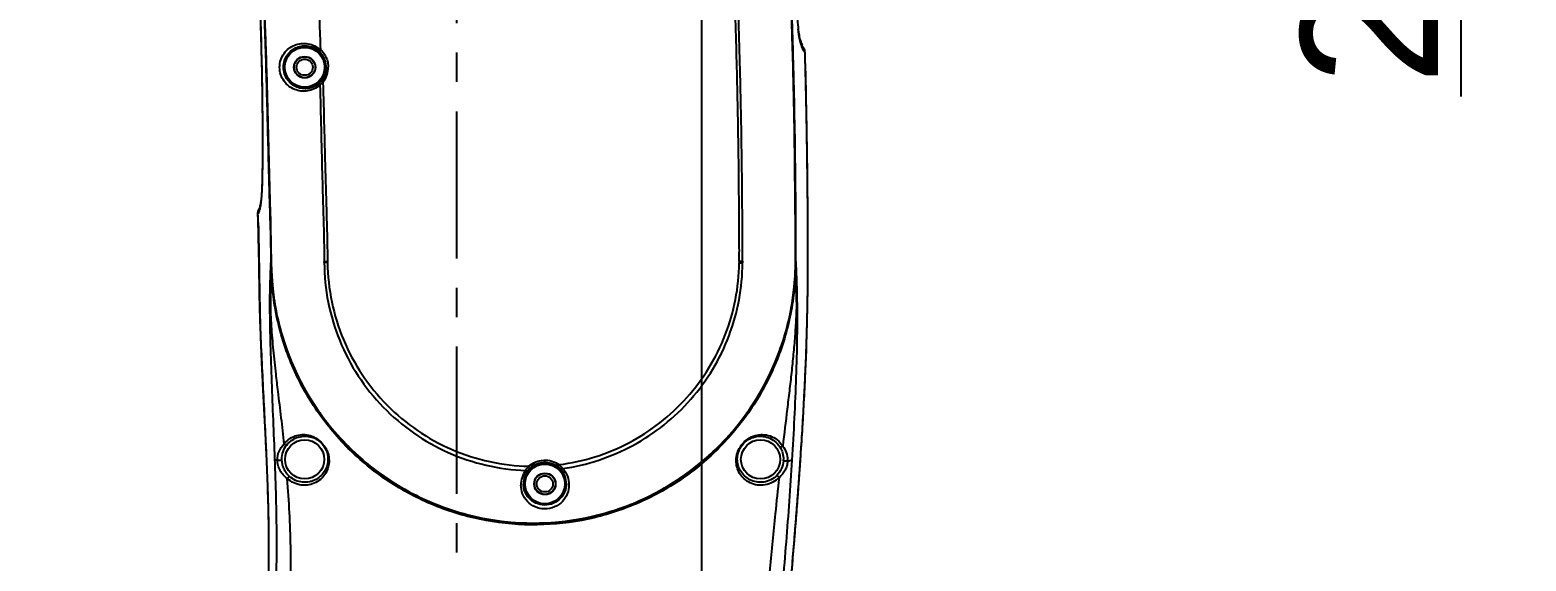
# Model space of a CAD drawing. Header units: millimetres. Extents: x 4086 to 8300, y 123 to 1549.
# Drawn here: x 6994.8 to 7071.1, y 759.6 to 786.7 of the extents above; entities that cross this region are included whole.
import ezdxf

# ---------------------------------------------------------------- set-up
doc = ezdxf.new("R2010")
doc.units = ezdxf.units.MM
doc.linetypes.add('CENTER', pattern=[0.6, 0.375, -0.075, 0.075, -0.075])
for name, color, linetype in [('中心线', 7, 'Continuous'), ('外形图', 7, 'Continuous'), ('尺寸标注', 7, 'Continuous')]:
    doc.layers.add(name, color=color, linetype=linetype)
doc.styles.add('思源黑', font='SourceHanSansCN-Normal.ttf')
doc.dimstyles.new('尺寸标注_1_4比例', dxfattribs={"dimtxt": 7, "dimasz": 6, "dimexe": 2, "dimexo": 1.5, "dimgap": 1, "dimtad": 1, "dimdec": 1, "dimlfac": 4, "dimdsep": 46, "dimtxsty": '思源黑', "dimcen": 0.09, "dimadec": 0, "dimazin": 0, "dimtp": 0.01, "dimtm": 0.01, "dimtfac": 1, "dimtdec": 1, "dimtofl": 0, "dimtmove": 0, "dimatfit": 3, "dimfxl": 1, "dimtolj": 1, "dimarcsym": 0})

# ---------------------------------------------------------------- blocks, each defined once
blk = doc.blocks.new('*D767')
at = {"layer": 'Defpoints', "color": 0}
for p in [(7029.112, 866.691), (7016.612, 848.172), (7029.112, 705.013)]:
    blk.add_point(p, dxfattribs=at)
at = {"layer": '尺寸标注', "color": 0, "lineweight": -2}
for p, q in [((7016.612, 849.672), (7016.612, 868.691)), ((7029.112, 706.513), (7029.112, 868.691)), ((7010.612, 866.691), (7004.612, 866.691)), ((7035.112, 866.691), (7041.112, 866.691))]:
    blk.add_line(p, q, dxfattribs=at)
at = {"layer": '尺寸标注', "color": 0}
for points in [[(7010.612, 865.691), (7010.612, 867.691), (7016.612, 866.691)], [(7035.112, 867.691), (7035.112, 865.691), (7029.112, 866.691)]]:
    blk.add_solid(points, dxfattribs=at)
at = {"layer": '尺寸标注', "color": 0, "insert": (7022.862, 871.316), "char_height": 7, "attachment_point": 5, "style": '思源黑'}
blk.add_mtext('\\A1;50', dxfattribs=at)
blk = doc.blocks.new('*D771')
at = {"layer": 'Defpoints', "color": 0}
for p in [(7023.604, 824.646), (7041.184, 818.513), (7067.828, 818.513)]:
    blk.add_point(p, dxfattribs=at)
at = {"layer": '尺寸标注', "color": 0, "lineweight": -2}
for p, q in [((7067.828, 830.646), (7067.828, 836.646)), ((7025.104, 824.646), (7069.828, 824.646)), ((7042.684, 818.513), (7069.828, 818.513)), ((7067.828, 812.513), (7067.828, 783.275))]:
    blk.add_line(p, q, dxfattribs=at)
at = {"layer": '尺寸标注', "color": 0}
for points in [[(7066.828, 830.646), (7068.828, 830.646), (7067.828, 824.646)], [(7068.828, 812.513), (7066.828, 812.513), (7067.828, 818.513)]]:
    blk.add_solid(points, dxfattribs=at)
at = {"layer": '尺寸标注', "color": 0, "insert": (7063.204, 792.991), "char_height": 7, "attachment_point": 5, "rotation": 90, "style": '思源黑'}
blk.add_mtext('\\A1;24.5', dxfattribs=at)
blk = doc.blocks.new('*D776')
at = {"layer": 'Defpoints', "color": 0}
for p in [(7043.059, 818.513), (7031.612, 736.013), (7087.503, 736.013)]:
    blk.add_point(p, dxfattribs=at)
at = {"layer": '尺寸标注', "color": 0, "lineweight": -2}
for p, q in [((7044.559, 818.513), (7089.503, 818.513)), ((7087.503, 812.513), (7087.503, 742.013)), ((7033.112, 736.013), (7089.503, 736.013))]:
    blk.add_line(p, q, dxfattribs=at)
at = {"layer": '尺寸标注', "color": 0}
for points in [[(7088.503, 812.513), (7086.503, 812.513), (7087.503, 818.513)], [(7086.503, 742.013), (7088.503, 742.013), (7087.503, 736.013)]]:
    blk.add_solid(points, dxfattribs=at)
at = {"layer": '尺寸标注', "color": 0, "insert": (7082.874, 777.263), "char_height": 7, "attachment_point": 5, "rotation": 90, "style": '思源黑'}
blk.add_mtext('\\A1;330', dxfattribs=at)
blk = doc.blocks.new('*D778')
at = {"layer": 'Defpoints', "color": 0}
for p in [(7016.632, 843.388), (7057.329, 648.513), (7111.22, 648.513)]:
    blk.add_point(p, dxfattribs=at)
at = {"layer": '尺寸标注', "color": 0, "lineweight": -2}
for p, q in [((7018.132, 843.388), (7113.22, 843.388)), ((7111.22, 837.388), (7111.22, 654.513)), ((7058.829, 648.513), (7113.22, 648.513))]:
    blk.add_line(p, q, dxfattribs=at)
at = {"layer": '尺寸标注', "color": 0}
for points in [[(7112.22, 837.388), (7110.22, 837.388), (7111.22, 843.388)], [(7110.22, 654.513), (7112.22, 654.513), (7111.22, 648.513)]]:
    blk.add_solid(points, dxfattribs=at)
at = {"layer": '尺寸标注', "color": 0, "insert": (7106.596, 745.95), "char_height": 7, "attachment_point": 5, "rotation": 90, "style": '思源黑'}
blk.add_mtext('\\A1;779.5', dxfattribs=at)
blk = doc.blocks.new('*D780')
at = {"layer": 'Defpoints', "color": 0}
for p in [(6912.112, 819.638), (7029.112, 640.885), (6912.112, 610.781)]:
    blk.add_point(p, dxfattribs=at)
at = {"layer": '尺寸标注', "color": 0, "lineweight": -2}
for p, q in [((6912.112, 818.138), (6912.112, 608.781)), ((7029.112, 639.385), (7029.112, 608.781)), ((7023.112, 610.781), (6918.112, 610.781))]:
    blk.add_line(p, q, dxfattribs=at)
at = {"layer": '尺寸标注', "color": 0}
for points in [[(6918.112, 611.781), (6918.112, 609.781), (6912.112, 610.781)], [(7023.112, 609.781), (7023.112, 611.781), (7029.112, 610.781)]]:
    blk.add_solid(points, dxfattribs=at)
at = {"layer": '尺寸标注', "color": 0, "insert": (6970.612, 615.405), "char_height": 7, "attachment_point": 5, "style": '思源黑'}
blk.add_mtext('\\A1;468', dxfattribs=at)

msp = doc.modelspace()

# ---------------------------------------------------------------- linework, layer by layer
at = {"layer": '中心线', "linetype": 'CENTER', "ltscale": 20}
msp.add_line((7016.6121, 818.5128), (7016.6121, 741.4152), dxfattribs=at)
at = {"layer": '外形图'}
for p, q in [((7034.1186, 786.2359), (7034.0867, 786.3278)), ((7034.1573, 786.1271), (7034.1186, 786.2359)), ((7034.2303, 785.8436), (7034.2982, 785.762)), ((7010.0259, 774.8447), (7009.8601, 774.8434)), ((7010.0266, 774.7993), (7009.8604, 774.7988)), ((7031.0245, 774.7876), (7031.1914, 774.7873))]:
    msp.add_line(p, q, dxfattribs=at)
for points in [[(7006.7966, 787.7728), (7006.8621, 786.1297), (7006.9171, 784.3855), (7006.9659, 782.5269), (7007.0139, 780.5868), (7007.0663, 778.6147), (7007.1224, 776.6598), (7007.1574, 774.7774)], [(7033.8939, 774.763), (7033.8931, 776.4036), (7033.8806, 778.0895), (7033.864, 779.7926), (7033.8398, 781.4907), (7033.8078, 783.1622), (7033.7697, 784.7853), (7033.7269, 786.3401), (7033.68, 787.8208)], [(7006.6025, 787.1198), (7006.6198, 786.5889), (7006.6349, 786.0745), (7006.6481, 785.5774), (7006.6595, 785.0982), (7006.6694, 784.637), (7006.6778, 784.1937), (7006.685, 783.7684), (7006.6909, 783.3612), (7006.6958, 782.9726), (7006.6997, 782.6034), (7006.7027, 782.2545), (7006.7049, 781.9255), (7006.7065, 781.6145), (7006.7075, 781.3195), (7006.708, 781.039), (7006.7081, 780.7731), (7006.7078, 780.5225), (7006.7071, 780.2881), (7006.7062, 780.0707), (7006.7049, 779.8708), (7006.7034, 779.6884), (7006.7016, 779.5216), (7006.6995, 779.3677), (7006.6971, 779.2242), (7006.6945, 779.0896), (7006.6915, 778.9629), (7006.6881, 778.8427), (7006.6844, 778.7282), (7006.6802, 778.6187), (7006.6754, 778.5136), (7006.6702, 778.4131), (7006.6643, 778.3183), (7006.658, 778.23), (7006.6512, 778.1484), (7006.6439, 778.0732), (7006.6362, 778.0037), (7006.6279, 777.9394), (7006.6191, 777.8797), (7006.61, 777.8247), (7006.6006, 777.7746), (7006.5914, 777.73), (7006.5825, 777.6905), (7006.5741, 777.6558), (7006.5662, 777.6258), (7006.5589, 777.6001), (7006.5524, 777.5786), (7006.5469, 777.5619), (7006.5426, 777.5501)], [(7034.2442, 785.8239), (7034.242, 785.8273), (7034.2362, 785.8364), (7034.2301, 785.8466), (7034.2237, 785.8581), (7034.2169, 785.8711), (7034.2097, 785.8857), (7034.2023, 785.902), (7034.1947, 785.9198), (7034.1869, 785.9394), (7034.1789, 785.9606), (7034.1708, 785.9835), (7034.1626, 786.008), (7034.1543, 786.0346), (7034.1459, 786.0633), (7034.1374, 786.0943), (7034.1288, 786.1278), (7034.1201, 786.1636), (7034.1115, 786.2019), (7034.1029, 786.2427), (7034.0943, 786.2862), (7034.0859, 786.3327), (7034.0775, 786.3827), (7034.0691, 786.4369), (7034.0607, 786.4954), (7034.0525, 786.5581), (7034.0445, 786.6253), (7034.0366, 786.6961)], [(7034.2135, 785.9749), (7034.1881, 786.0427), (7034.1573, 786.1271)], [(7034.2604, 785.8555), (7034.2532, 785.873), (7034.235, 785.9191), (7034.2135, 785.9749)]]:
    msp.add_lwpolyline(points, dxfattribs=at)
for centre, radius in [((7008.8621, 784.7628), 1.0634), ((7008.8621, 784.7628), 1.0134), ((7008.8621, 784.7628), 0.5484), ((7008.8621, 784.7628), 0.5375), ((7008.8621, 784.7628), 0.4125), ((7008.8621, 764.7628), 1), ((7032.1121, 764.7628), 1), ((7021.1121, 763.5128), 1.0634), ((7021.1121, 763.5128), 1.0134), ((7021.1121, 763.5128), 0.5484), ((7021.1121, 763.5128), 0.5375), ((7021.1121, 763.5128), 0.4125)]:
    msp.add_circle(centre, radius, dxfattribs=at)
for centre, radius, start, end in [((7008.8669, 784.763), 1.0985, 321.310055, 46.843378), ((7033.9272, 785.5228), 0.4412, 42.139102, 43.536019), ((7033.8788, 785.4827), 0.5039, 16.481536, 33.659096), ((7033.8796, 785.4837), 0.5029, 16.54049, 31.050726), ((7033.8818, 785.4846), 0.5006, 16.202618, 16.507695), ((7033.8816, 785.4836), 0.5009, 1.643214, 16.473217), ((7033.88, 785.4844), 0.5023, 1.708964, 16.174781), ((7008.8426, 784.7622), 1.2212, 321.238292, 359.990623), ((7008.8859, 784.7475), 1.074, 312.2522, 321.314154), ((7008.8345, 784.9219), 1.3328, 307.12284, 316.09433), ((7006.9906, 777.3005), 0.5133, 150.878796, 157.921155), ((7006.9806, 777.3028), 0.5028, 150.555061, 157.090774), ((6851.0649, 772.5311), 155.4828, 0.936915, 1.744805), ((7006.9803, 777.3031), 0.5023, 171.963575, 180.038505), ((7006.979, 777.3031), 0.5011, 180.043339, 181.871941), ((6881.4511, 773.182), 125.0944, 1.677204, 1.88038), ((7006.9799, 777.3031), 0.502, 170.239461, 171.958594), ((7006.9813, 777.3027), 0.5035, 158.515094, 170.22323), ((7006.9799, 777.3031), 0.502, 157.090634, 158.500571), ((6908.4232, 773.8765), 98.7385, 0.522783, 1.583137), ((6947.059, 774.7517), 60.0907, 0.582193, 1.551203), ((6904.5639, 774.3841), 102.5874, 0.286882, 0.546308), ((7054.6649, 772.8926), 47.5494, 177.795343, 180.679286), ((7020.5258, 774.8832), 13.3685, 180.453622, 359.484847), ((6999.9464, 774.7631), 9.914, 0.206168, 0.464072), ((6999.7766, 774.6675), 10.2509, 0.736264, 0.990604), ((7051.8806, 774.4782), 20.8584, 178.900946, 179.149997), ((7054.6273, 774.7261), 23.436, 179.631288, 179.850279), ((6978.4508, 774.9416), 55.4494, 359.815438, 359.954761), ((7032.0886, 764.7679), 1.1889, 356.482277, 359.754126), ((7032.3996, 764.7346), 1.0904, 356.508972, 0.449994), ((7021.1144, 763.4661), 1.2253, 143.263921, 180.578775), ((7021.1109, 763.5241), 1.0934, 143.304109, 180.590283), ((7021.0911, 763.5387), 1.0688, 131.603782, 143.298707), ((7021.1279, 763.538), 1.0724, 42.633294, 54.295872), ((7021.1123, 763.5242), 1.0932, 359.400727, 42.610825)]:
    msp.add_arc(centre, radius, start, end, dxfattribs=at)
for points, knots in [([(7007.1277, 776.3784), (7007.1187, 776.7112), (7007.097, 777.3765), (7007.0666, 778.3739), (7007.0401, 779.3704), (7007.0063, 780.6972), (7006.9642, 782.3534), (7006.9137, 784.3382), (7006.8537, 786.3193), (7006.7455, 788.9539), (7006.5764, 791.5826), (7006.3259, 794.201), (7006.0963, 796.1576), (7005.8278, 798.1075), (7005.528, 800.0517), (7005.2056, 801.9912), (7004.8664, 803.9273), (7004.5123, 805.8603), (7004.1398, 807.7898), (7003.8082, 809.3935), (7003.5264, 810.6731), (7003.3057, 811.6308), (7003.0733, 812.5857), (7002.8286, 813.5375), (7002.5778, 814.4881), (7002.3388, 815.442), (7002.143, 816.406), (7002.0207, 817.3826), (7001.9764, 818.3665), (7002.0008, 819.3525), (7002.091, 820.3363), (7002.2992, 821.6393), (7002.7246, 823.2387), (7003.489, 825.0706), (7004.4942, 826.7813), (7005.7215, 828.3396), (7007.147, 829.719), (7008.7455, 830.8949), (7010.4895, 831.8437), (7012.3455, 832.5477), (7013.6356, 832.8465), (7014.2866, 832.9516)], [0, 0, 0, 0, 0.0158075, 0.0315982, 0.0473725, 0.0631316, 0.0946059, 0.1260223, 0.1573847, 0.1886988, 0.2511993, 0.2823969, 0.3135655, 0.344711, 0.3758373, 0.4069479, 0.4380488, 0.4691461, 0.5002413, 0.5313361, 0.5468868, 0.5624404, 0.5779918, 0.5935402, 0.6090968, 0.6246633, 0.640218, 0.6557655, 0.6713346, 0.6869311, 0.7025521, 0.7181996, 0.749533, 0.7808609, 0.8121498, 0.8434381, 0.8747382, 0.9060368, 0.9373566, 0.9686954, 1, 1, 1, 1]), ([(7008.0426, 830.3566), (7007.571, 830.0155), (7006.6682, 829.276), (7005.4559, 828.015), (7004.4032, 826.6184), (7003.5241, 825.1063), (7002.8327, 823.4988), (7002.42, 822.0994), (7002.1908, 820.9575), (7002.0703, 820.093), (7002.0016, 819.224), (7001.9842, 818.3537), (7002.0204, 817.4851), (7002.1173, 816.6216), (7002.2756, 815.767), (7002.4726, 814.9203), (7002.6892, 814.078), (7002.9121, 813.2372), (7003.1265, 812.3939), (7003.3983, 811.2652), (7003.7174, 809.8484), (7004.0737, 808.1412), (7004.4094, 806.4281), (7004.7301, 804.7102), (7005.0388, 802.988), (7005.3358, 801.2615), (7005.6162, 799.5301), (7005.8758, 797.793), (7006.1105, 796.0501), (7006.3169, 794.3013), (7006.4917, 792.5468), (7006.6308, 790.7869), (7006.7391, 789.0226), (7006.8503, 786.6643), (7006.9224, 784.3019), (7006.9806, 781.9369), (7007.0243, 780.1607), (7007.0719, 778.383), (7007.1083, 777.1974), (7007.124, 776.6044)], [0, 0, 0, 0, 0.0310989, 0.0621842, 0.093253, 0.1243235, 0.1554197, 0.1865317, 0.2020845, 0.2176217, 0.2331398, 0.2486356, 0.2641054, 0.2795578, 0.2950242, 0.310515, 0.3260048, 0.3414942, 0.3569907, 0.372496, 0.4035277, 0.434587, 0.4656772, 0.4968025, 0.5279652, 0.559166, 0.5904053, 0.6216857, 0.6530093, 0.6843725, 0.7157735, 0.7472139, 0.778696, 0.8102178, 0.8733599, 0.9049777, 0.9366247, 0.9682993, 1, 1, 1, 1]), ([(7030.8644, 821.7569), (7030.9104, 821.5174), (7030.9624, 821.1549), (7031.0257, 820.6712), (7031.0736, 820.3083), (7031.1209, 819.9451), (7031.1814, 819.4605), (7031.2508, 818.8541), (7031.329, 818.1257), (7031.4078, 817.3972), (7031.4873, 816.6687), (7031.5922, 815.6971), (7031.7204, 814.4824), (7031.8755, 813.0249), (7032.0319, 811.5676), (7032.2375, 809.6248), (7032.4809, 807.1955), (7032.7395, 804.2775), (7032.9667, 801.3569), (7033.1686, 798.4337), (7033.3463, 795.5074), (7033.498, 792.5769), (7033.6237, 789.6419), (7033.7259, 786.702), (7033.8051, 783.7573), (7033.8601, 780.808), (7033.8921, 777.8543), (7033.9022, 775.8837), (7033.9002, 774.8978)], [0, 0, 0, 0, 0.0155737, 0.0233585, 0.0311487, 0.0389429, 0.0467377, 0.0623251, 0.0779128, 0.0935054, 0.1091019, 0.1246989, 0.1558905, 0.1870817, 0.2182713, 0.2494556, 0.3118037, 0.3741358, 0.4364679, 0.4988147, 0.5611952, 0.6236317, 0.6861431, 0.7487403, 0.8114259, 0.874199, 0.9370586, 1, 1, 1, 1]), ([(7033.8935, 776.3084), (7033.8906, 776.7842), (7033.8834, 777.7356), (7033.8715, 779.1622), (7033.8547, 780.5879), (7033.8315, 782.0128), (7033.8025, 783.4367), (7033.7572, 785.3335), (7033.6876, 787.7024), (7033.5814, 790.5424), (7033.4525, 793.3793), (7033.3008, 796.2134), (7033.1252, 799.0451), (7032.9231, 801.8749), (7032.6943, 804.703), (7032.4856, 807.0587), (7032.3007, 808.9422), (7032.1547, 810.3546), (7032.0051, 811.7669), (7031.8548, 813.1793), (7031.7039, 814.5918), (7031.553, 816.0042), (7031.427, 817.1811), (7031.3247, 818.1223), (7031.2468, 818.8279), (7031.166, 819.5329), (7031.0788, 820.237), (7030.9852, 820.9399), (7030.9216, 821.4084), (7030.8803, 821.641)], [0, 0, 0, 0, 0.0313971, 0.062778, 0.0941409, 0.1254848, 0.1568105, 0.1881189, 0.2506861, 0.3131932, 0.3756513, 0.4380724, 0.5004713, 0.5628648, 0.6252697, 0.6876968, 0.7189207, 0.750152, 0.7813901, 0.8126333, 0.843879, 0.8751247, 0.9063655, 0.921983, 0.9375978, 0.953208, 0.9688116, 0.9844114, 1, 1, 1, 1]), ([(7031.026, 774.8783), (7031.0285, 775.2345), (7031.0279, 775.9468), (7031.0179, 777.3715), (7031.0051, 779.1523), (7030.9782, 781.2892), (7030.9372, 783.4259), (7030.8849, 785.5624), (7030.7986, 788.4105), (7030.6588, 791.9696), (7030.4744, 795.5267), (7030.3, 798.3708), (7030.1548, 800.5029), (7030.0191, 802.2787), (7029.9041, 803.6987), (7029.7858, 805.1185), (7029.6292, 806.8925), (7029.4897, 808.3104), (7029.4168, 809.0191)], [0, 0, 0, 0, 0.0312499, 0.0624999, 0.125, 0.1874999, 0.2499999, 0.3124999, 0.3749999, 0.4999995, 0.624999, 0.6874993, 0.7499994, 0.8124994, 0.8437496, 0.8749999, 0.9374999, 1, 1, 1, 1]), ([(7006.7602, 808.7474), (7006.7842, 808.6285), (7006.838, 808.3918), (7006.9096, 808.0971), (7006.9633, 807.8604), (7007.0128, 807.6228), (7007.0689, 807.3247), (7007.1341, 806.9665), (7007.2022, 806.6089), (7007.2705, 806.2514), (7007.3375, 805.8936), (7007.4036, 805.5357), (7007.4913, 805.0583), (7007.6, 804.4615), (7007.7286, 803.7449), (7007.8977, 802.7891), (7008.1028, 801.5932), (7008.3357, 800.1559), (7008.5535, 798.7162), (7008.7548, 797.2742), (7008.9388, 795.8298), (7009.1042, 794.3832), (7009.2489, 792.9343), (7009.3685, 791.4832), (7009.4661, 790.0304), (7009.5728, 788.092), (7009.6307, 786.637), (7009.6624, 785.6669)], [0, 0, 0, 0, 0.015624, 0.0312507, 0.0390625, 0.0468738, 0.0624995, 0.0781272, 0.0937526, 0.1093769, 0.1250017, 0.140627, 0.1562521, 0.1875021, 0.2187521, 0.2500022, 0.3125022, 0.3750022, 0.4375021, 0.500002, 0.5625018, 0.6250017, 0.6875015, 0.7500012, 0.8125011, 0.875001, 1, 1, 1, 1]), ([(7033.2215, 800.1849), (7033.268, 799.5302), (7033.3582, 798.222), (7033.4847, 796.2611), (7033.6011, 794.3051), (7033.7078, 792.3602), (7033.789, 790.7558), (7033.8542, 789.5024), (7033.9022, 788.6148), (7033.9492, 787.804), (7033.9952, 787.1245), (7034.0396, 786.6183), (7034.0772, 786.3478), (7034.0956, 786.2451)], [0, 0, 0, 0, 0.140952, 0.2816354, 0.4219882, 0.5617667, 0.699963, 0.7669973, 0.8313144, 0.8908748, 0.9414035, 0.9775779, 1, 1, 1, 1]), ([(7005.5905, 798.4675), (7005.7368, 797.4758), (7006.0056, 795.4898), (7006.3107, 792.503), (7006.5128, 789.5187), (7006.5913, 787.5306), (7006.6217, 786.5396)], [0, 0, 0, 0, 0.2510526, 0.5017966, 0.751723, 1, 1, 1, 1]), ([(7031.1918, 774.8769), (7031.1935, 775.1446), (7031.1936, 775.6801), (7031.1891, 776.4832), (7031.1827, 777.2863), (7031.1744, 778.3572), (7031.1615, 779.6957), (7031.1386, 781.3019), (7031.1079, 782.908), (7031.0581, 785.0492), (7031.0107, 786.6548), (7030.9742, 787.7251)], [0, 0, 0, 0, 0.0625, 0.125, 0.1875001, 0.2500001, 0.3750002, 0.5000002, 0.6250003, 0.7500004, 1, 1, 1, 1]), ([(7006.6217, 786.5396), (7006.6483, 785.6715), (7006.6875, 783.9768), (7006.7085, 781.9038), (7006.7092, 780.3672), (7006.7031, 779.4036), (7006.6867, 778.6507), (7006.6632, 778.2301), (7006.6476, 778.0634)], [0, 0, 0, 0, 0.3073244, 0.5997959, 0.7335431, 0.85102, 0.9407598, 1, 1, 1, 1]), ([(7007.5824, 784.7606), (7007.5824, 784.8892), (7007.6231, 785.1427), (7007.794, 785.4758), (7008.044, 785.7336), (7008.3473, 785.9063), (7008.684, 785.9896), (7009.0349, 785.9778), (7009.3762, 785.8656), (7009.5755, 785.7253), (7009.6633, 785.6413)], [0, 0, 0, 0, 0.1352354, 0.2646174, 0.3879191, 0.5077336, 0.6270789, 0.7481675, 0.8722161, 1, 1, 1, 1]), ([(7034.0956, 786.2451), (7034.1012, 786.2138), (7034.1212, 786.1097), (7034.1456, 786.0065), (7034.166, 785.9352)], [0, 0, 0, 0, 0.300124, 1, 1, 1, 1]), ([(7034.166, 785.9352), (7034.1821, 785.879), (7034.2139, 785.7815), (7034.2698, 785.6551), (7034.3228, 785.5643), (7034.3607, 785.5139), (7034.3822, 785.4984)], [0, 0, 0, 0, 0.3558736, 0.625168, 0.8387748, 1, 1, 1, 1]), ([(7007.7811, 784.7628), (7007.7811, 784.8787), (7007.8174, 785.1061), (7007.9686, 785.4041), (7008.1883, 785.6341), (7008.454, 785.7887), (7008.7494, 785.8646), (7009.0586, 785.8566), (7009.3612, 785.7601), (7009.5392, 785.6379), (7009.6183, 785.5643)], [0, 0, 0, 0, 0.1374798, 0.2677971, 0.3908443, 0.5097439, 0.6279923, 0.7482099, 0.8718915, 1, 1, 1, 1]), ([(7009.6183, 785.5643), (7009.6157, 785.5671), (7009.6158, 785.575), (7009.6184, 785.585), (7009.624, 785.6004), (7009.6376, 785.6214), (7009.6538, 785.6349), (7009.6633, 785.6413)], [0, 0, 0, 0, 0.1200093, 0.2155366, 0.3367209, 0.6380608, 1, 1, 1, 1]), ([(7009.6624, 785.6669), (7009.7249, 785.6102), (7009.8388, 785.4835), (7009.9664, 785.2619), (7010.0458, 785.0178), (7010.0637, 784.8471), (7010.0637, 784.762)], [0, 0, 0, 0, 0.2485179, 0.4982779, 0.7489229, 1, 1, 1, 1]), ([(7032.2935, 739.5366), (7032.323, 740.4986), (7032.3748, 741.9408), (7032.4762, 743.8612), (7032.5664, 745.2985), (7032.6665, 746.7339), (7032.809, 748.645), (7033.0003, 751.0307), (7033.2465, 753.8902), (7033.5022, 756.7468), (7033.7525, 759.603), (7033.9843, 762.461), (7034.1898, 765.3221), (7034.361, 768.1874), (7034.4596, 770.579), (7034.5049, 772.4947), (7034.5287, 774.4132), (7034.5248, 776.8141), (7034.4994, 779.6984), (7034.4544, 782.5869), (7034.4091, 784.5138), (7034.3827, 785.4779)], [0, 0, 0, 0, 0.0627409, 0.0940615, 0.1253519, 0.1566158, 0.1878557, 0.2502735, 0.3126273, 0.3749392, 0.43723, 0.4995228, 0.5618431, 0.6242082, 0.686626, 0.7178598, 0.7491141, 0.8116914, 0.874362, 0.9371302, 1, 1, 1, 1]), ([(7032.3182, 740.3687), (7032.35, 741.3101), (7032.4341, 743.1922), (7032.5808, 745.5424), (7032.7163, 747.4212), (7032.8247, 748.8299), (7032.9376, 750.2382), (7033.0542, 751.6462), (7033.1746, 753.0538), (7033.2983, 754.4612), (7033.4235, 755.8684), (7033.59, 757.7448), (7033.7523, 759.6215), (7033.9058, 761.499), (7034.052, 763.3771), (7034.1844, 765.2562), (7034.2972, 767.1367), (7034.3705, 768.5477), (7034.4314, 769.9593), (7034.4705, 771.1361), (7034.4943, 772.0776), (7034.5128, 773.0193), (7034.5314, 774.6675), (7034.5276, 776.5514), (7034.5103, 778.4351), (7034.4937, 779.8479), (7034.4734, 781.2606), (7034.4404, 783.1441), (7034.4081, 784.5565), (7034.3823, 785.498)], [0, 0, 0, 0, 0.0625037, 0.1250014, 0.1562508, 0.1875006, 0.2187503, 0.2499997, 0.281249, 0.3124983, 0.3437477, 0.3749972, 0.4374961, 0.4687455, 0.4999951, 0.5624943, 0.5937452, 0.6249974, 0.6562495, 0.6875001, 0.7031249, 0.7187492, 0.7499977, 0.8124988, 0.8437512, 0.8750027, 0.9062529, 0.9375022, 1, 1, 1, 1]), ([(7009.6389, 783.8592), (7009.5508, 783.7793), (7009.3525, 783.6467), (7009.0162, 783.5426), (7008.6713, 783.5348), (7008.3397, 783.6191), (7008.0398, 783.7917), (7007.7917, 784.049), (7007.6226, 784.381), (7007.5824, 784.6331), (7007.5824, 784.7606)], [0, 0, 0, 0, 0.1265532, 0.2496043, 0.3699895, 0.4890928, 0.6093207, 0.7336408, 0.8642505, 1, 1, 1, 1]), ([(7009.6081, 783.9526), (7009.5294, 783.8811), (7009.3529, 783.7626), (7009.0541, 783.6693), (7008.7486, 783.662), (7008.4555, 783.7372), (7008.1901, 783.8909), (7007.9695, 784.1209), (7007.8177, 784.4194), (7007.7812, 784.6471), (7007.7811, 784.7628)], [0, 0, 0, 0, 0.1268065, 0.2494202, 0.3688704, 0.486834, 0.606133, 0.73025, 0.861934, 1, 1, 1, 1]), ([(7009.6389, 783.8592), (7009.6317, 783.8688), (7009.6195, 783.8872), (7009.6069, 783.914), (7009.6013, 783.9358), (7009.6046, 783.949), (7009.6081, 783.9526)], [0, 0, 0, 0, 0.3497948, 0.6409679, 0.8553255, 1, 1, 1, 1]), ([(7009.6389, 783.8592), (7009.6586, 783.1079), (7009.6938, 781.6052), (7009.7412, 779.7269), (7009.7824, 778.2244), (7009.8158, 777.0976), (7009.8455, 775.9706), (7009.8571, 775.2192), (7009.8601, 774.8434)], [0, 0, 0, 0, 0.2500001, 0.5000001, 0.6250002, 0.7500003, 0.8750003, 1, 1, 1, 1]), ([(7009.7948, 783.9976), (7009.7844, 784.0063), (7009.7658, 784.0227), (7009.743, 784.0454), (7009.7294, 784.0617), (7009.7241, 784.0712), (7009.7236, 784.0751), (7009.7243, 784.0762)], [0, 0, 0, 0, 0.3788832, 0.6913891, 0.9027067, 0.9644735, 1, 1, 1, 1]), ([(7009.7948, 783.9976), (7009.8157, 783.2349), (7009.8436, 782.0908), (7009.8819, 780.5653), (7009.9127, 779.4212), (7009.9443, 778.2772), (7009.9793, 777.1332), (7010.0101, 775.9891), (7010.0226, 775.2262), (7010.0259, 774.8448)], [0, 0, 0, 0, 0.25, 0.375, 0.5, 0.6250001, 0.7500001, 0.875, 1, 1, 1, 1]), ([(7006.6476, 778.0634), (7006.6381, 777.9617), (7006.6177, 777.7894), (7006.5734, 777.5661), (7006.5354, 777.4239), (7006.5038, 777.3365), (7006.4872, 777.3014), (7006.4782, 777.2868)], [0, 0, 0, 0, 0.3837916, 0.6508506, 0.8547552, 0.9356147, 1, 1, 1, 1]), ([(7006.4756, 777.2652), (7006.4747, 777.2923), (7006.4761, 777.3286), (7006.4809, 777.3645), (7006.4823, 777.3734)], [0, 0, 0, 0, 0.7496257, 1, 1, 1, 1]), ([(7006.4823, 777.3734), (7006.4839, 777.3837), (7006.4913, 777.4245), (7006.5032, 777.4646), (7006.5149, 777.4935)], [0, 0, 0, 0, 0.2503858, 1, 1, 1, 1]), ([(7006.4919, 776.8434), (7006.5005, 776.5482), (7006.515, 775.9583), (7006.5212, 775.3682), (7006.5234, 775.0734)], [0, 0, 0, 0, 0.5003777, 1, 1, 1, 1]), ([(7033.894, 774.763), (7033.8951, 774.8919), (7033.8978, 775.407), (7033.8959, 775.9221), (7033.8935, 776.3084)], [0, 0, 0, 0, 0.2501059, 1, 1, 1, 1]), ([(7006.5234, 775.0734), (7006.5256, 774.7842), (7006.5285, 774.2062), (7006.5376, 773.3399), (7006.5567, 772.4752), (7006.5951, 771.3254), (7006.6603, 769.8925), (7006.7452, 768.1778), (7006.8298, 766.4691), (7006.9366, 764.2022), (7007.0181, 761.9413), (7007.0301, 759.6862), (7006.9962, 758.0023), (7006.9105, 756.3242), (7006.7619, 754.6544), (7006.5363, 752.9965), (7006.2749, 751.6282), (7006.0188, 750.5446), (7005.8013, 749.7383), (7005.5555, 748.9404), (7005.3707, 748.4154), (7005.2731, 748.155)], [0, 0, 0, 0, 0.0319959, 0.0639399, 0.0958321, 0.127674, 0.1912006, 0.2545043, 0.3175863, 0.3804553, 0.5055568, 0.5678117, 0.6299039, 0.6918504, 0.7536466, 0.8152965, 0.8768663, 0.9076575, 0.9384515, 0.9692342, 1, 1, 1, 1]), ([(7006.5269, 775.0735), (7006.5319, 774.7911), (7006.5412, 774.2262), (7006.5549, 773.379), (7006.5706, 772.5319), (7006.5899, 771.6849), (7006.6151, 770.8381), (7006.6479, 769.9916), (7006.6864, 769.1453), (7006.7288, 768.2991), (7006.7736, 767.453), (7006.8188, 766.6068), (7006.8629, 765.7606), (7006.904, 764.9143), (7006.9407, 764.0677), (7006.9825, 762.9387), (7007.0118, 761.8092), (7007.0247, 760.6795), (7007.0252, 759.8321), (7007.0156, 758.9846), (7006.9871, 757.8549), (7006.9185, 756.4437), (7006.7719, 754.7544), (7006.5488, 753.0731), (7006.236, 751.4057), (7005.8212, 749.7606), (7005.4696, 748.6849), (7005.2736, 748.1548)], [0, 0, 0, 0, 0.0312454, 0.0624903, 0.0937336, 0.1249744, 0.1562131, 0.1874514, 0.2186912, 0.2499333, 0.2811775, 0.3124234, 0.34367, 0.374917, 0.4061637, 0.4374096, 0.499898, 0.5311434, 0.5623922, 0.5936446, 0.6248971, 0.6873969, 0.7499102, 0.8124304, 0.8749442, 0.9374724, 1, 1, 1, 1]), ([(7007.0906, 772.4416), (7007.0895, 772.6663), (7007.091, 773.098), (7007.101, 773.6278), (7007.1121, 774.0257), (7007.1219, 774.3033), (7007.1313, 774.5236), (7007.1393, 774.689), (7007.1433, 774.7678), (7007.1457, 774.8057)], [0, 0, 0, 0, 0.2850983, 0.54753, 0.6721095, 0.7899444, 0.8998591, 0.9518161, 1, 1, 1, 1]), ([(7007.1192, 772.3207), (7007.1152, 772.4424), (7007.1087, 772.6788), (7007.1057, 773.0249), (7007.1068, 773.3553), (7007.1104, 773.6739), (7007.116, 773.9808), (7007.1238, 774.2733), (7007.1321, 774.5064), (7007.1396, 774.6822), (7007.1433, 774.7663), (7007.1457, 774.8068)], [0, 0, 0, 0, 0.1468551, 0.2853673, 0.4174026, 0.5455363, 0.6696728, 0.7877287, 0.8984593, 0.9510812, 1, 1, 1, 1]), ([(7007.15, 774.8978), (7007.1492, 774.8833), (7007.1477, 774.8526), (7007.1458, 774.8219), (7007.1457, 774.8057)], [0, 0, 0, 0, 0.4735934, 1, 1, 1, 1]), ([(7033.8999, 774.763), (7033.8988, 774.3289), (7033.8541, 773.4609), (7033.6611, 772.173), (7033.3444, 770.9112), (7032.7624, 769.2815), (7031.7435, 767.3632), (7030.3741, 765.6782), (7029.1017, 764.509), (7028.066, 763.7275), (7026.959, 763.0497), (7025.4019, 762.2926), (7023.3246, 761.634), (7020.7227, 761.3405), (7018.1042, 761.5584), (7015.5693, 762.2845), (7013.2168, 763.495), (7011.1406, 765.1474), (7009.4255, 767.1806), (7008.1419, 769.5168), (7007.3429, 772.0632), (7007.1558, 773.8366), (7007.1506, 774.7217)], [0, 0, 0, 0, 0.0311161, 0.0621868, 0.0932188, 0.1242188, 0.1860781, 0.2478922, 0.2788349, 0.3097858, 0.3407518, 0.3717401, 0.4337386, 0.495905, 0.5582834, 0.6208942, 0.6837193, 0.7467235, 0.8098783, 0.8731619, 0.9365462, 1, 1, 1, 1]), ([(7007.1579, 774.7774), (7007.1614, 774.3424), (7007.2108, 773.4723), (7007.4118, 772.181), (7007.7377, 770.9153), (7008.3341, 769.2796), (7009.3751, 767.3557), (7010.7702, 765.6709), (7012.0643, 764.5062), (7013.1163, 763.7306), (7014.239, 763.0614), (7015.8142, 762.3198), (7017.9083, 761.6867), (7020.5186, 761.4298), (7023.1292, 761.6839), (7025.224, 762.3147), (7026.8, 763.0547), (7027.9234, 763.7227), (7028.9762, 764.4971), (7030.2716, 765.6605), (7031.6685, 767.3437), (7032.7115, 769.2665), (7033.3097, 770.9016), (7033.637, 772.167), (7033.8393, 773.458), (7033.8897, 774.3281), (7033.8936, 774.763)], [0, 0, 0, 0, 0.0312686, 0.0625373, 0.0938059, 0.1250745, 0.1875373, 0.25, 0.2812686, 0.3125373, 0.3438059, 0.3750745, 0.4375373, 0.5, 0.5624627, 0.6249255, 0.6561941, 0.6874627, 0.7187314, 0.75, 0.8124627, 0.8749255, 0.9061941, 0.9374627, 0.9687314, 1, 1, 1, 1]), ([(7009.8604, 774.7988), (7009.8629, 774.1205), (7009.9989, 772.7608), (7010.5878, 770.8005), (7011.5392, 768.9874), (7012.8178, 767.3884), (7014.3767, 766.0613), (7016.1594, 765.0542), (7018.1002, 764.4039), (7019.4547, 764.2239), (7020.1325, 764.199)], [0, 0, 0, 0, 0.1249981, 0.2499972, 0.3749969, 0.4999973, 0.624998, 0.7499988, 0.8749995, 1, 1, 1, 1]), ([(7010.0266, 774.7993), (7010.0352, 774.1274), (7010.1811, 772.7818), (7010.7794, 770.8446), (7011.7363, 769.0562), (7013.0169, 767.4836), (7014.5742, 766.1843), (7016.3515, 765.2068), (7018.2822, 764.5874), (7019.6264, 764.4286), (7020.2982, 764.4142)], [0, 0, 0, 0, 0.1250019, 0.2500027, 0.3750029, 0.5000028, 0.6250025, 0.750002, 0.8750011, 1, 1, 1, 1]), ([(7021.8287, 764.4933), (7022.4504, 764.5713), (7023.6826, 764.8396), (7025.4272, 765.5649), (7027.0151, 766.59), (7028.3947, 767.8815), (7029.5221, 769.3982), (7030.3611, 771.0917), (7030.8855, 772.9068), (7031.0151, 774.1611), (7031.0245, 774.7876)], [0, 0, 0, 0, 0.1249986, 0.2499977, 0.3749973, 0.4999969, 0.6249965, 0.7499962, 0.8749968, 1, 1, 1, 1]), ([(7022.0157, 764.2962), (7022.6418, 764.3844), (7023.881, 764.673), (7025.6317, 765.4273), (7027.2219, 766.4795), (7028.6008, 767.7964), (7029.7246, 769.3367), (7030.5571, 771.0523), (7031.0711, 772.8881), (7031.1895, 774.1551), (7031.1913, 774.7873)], [0, 0, 0, 0, 0.1250009, 0.2500022, 0.3750036, 0.5000048, 0.6250053, 0.7500049, 0.8750034, 1, 1, 1, 1]), ([(7031.026, 774.8788), (7031.0402, 774.8784), (7031.0955, 774.877), (7031.1507, 774.8772), (7031.1918, 774.8769)], [0, 0, 0, 0, 0.2570625, 1, 1, 1, 1]), ([(7033.9438, 772.787), (7033.9426, 772.9711), (7033.9385, 773.329), (7033.927, 773.9878), (7033.9126, 774.4624), (7033.8999, 774.763)], [0, 0, 0, 0, 0.2793348, 0.5433697, 1, 1, 1, 1]), ([(7033.9002, 774.8978), (7033.9033, 774.8427), (7033.9078, 774.759), (7033.9126, 774.6604), (7033.9156, 774.6007), (7033.9162, 774.5695), (7033.917, 774.5532)], [0, 0, 0, 0, 0.4801001, 0.7287378, 0.8579384, 1, 1, 1, 1]), ([(7033.917, 774.5532), (7033.9177, 774.5359), (7033.9183, 774.5022), (7033.9208, 774.4359), (7033.925, 774.3192), (7033.9302, 774.1481), (7033.9353, 773.9364), (7033.9406, 773.6409), (7033.9453, 773.257), (7033.9454, 772.9462), (7033.9438, 772.787)], [0, 0, 0, 0, 0.0293577, 0.0572879, 0.1126256, 0.2277275, 0.3479305, 0.4723386, 0.7296257, 1, 1, 1, 1]), ([(7033.9176, 774.5639), (7033.9189, 774.5359), (7033.9225, 774.4768), (7033.9275, 774.3533), (7033.9373, 774.1208), (7033.9535, 773.6218), (7033.9638, 773.187), (7033.9684, 772.8893)], [0, 0, 0, 0, 0.0502, 0.1060056, 0.2211589, 0.4669342, 1, 1, 1, 1]), ([(7007.3426, 764.7862), (7007.318, 765.4467), (7007.2645, 766.7584), (7007.1864, 768.7063), (7007.1312, 770.3025), (7007.1007, 771.5426), (7007.092, 772.1464), (7007.0906, 772.4416)], [0, 0, 0, 0, 0.2588437, 0.5141681, 0.7635317, 0.8843784, 1, 1, 1, 1]), ([(7007.0906, 772.4396), (7007.0913, 772.4319), (7007.0957, 772.4002), (7007.1069, 772.3696), (7007.1181, 772.3482)], [0, 0, 0, 0, 0.2439327, 1, 1, 1, 1]), ([(7007.1188, 772.3288), (7007.1282, 772.0689), (7007.1519, 771.6086), (7007.1982, 770.9456), (7007.2692, 770.1322), (7007.3353, 769.5201), (7007.3832, 769.1108)], [0, 0, 0, 0, 0.2415898, 0.428126, 0.6172674, 1, 1, 1, 1]), ([(7033.9438, 772.787), (7033.9422, 772.6493), (7033.9357, 772.3665), (7033.9172, 771.9348), (7033.8913, 771.4898), (7033.8613, 771.0371), (7033.8241, 770.5799), (7033.768, 769.9642), (7033.6866, 769.1902), (7033.5784, 768.2581), (7033.428, 767.0075), (7033.3137, 766.0678), (7033.2399, 765.44)], [0, 0, 0, 0, 0.0559583, 0.1149074, 0.1755591, 0.2370549, 0.2992497, 0.3619196, 0.4882333, 0.6154073, 0.743164, 1, 1, 1, 1]), ([(7033.9684, 772.8893), (7033.9781, 772.2612), (7033.973, 770.9514), (7033.9231, 768.9414), (7033.8327, 766.8495), (7033.7526, 765.4395), (7033.7085, 764.7296)], [0, 0, 0, 0, 0.2307907, 0.4811241, 0.7386757, 1, 1, 1, 1]), ([(7033.9684, 772.8893), (7033.9679, 772.8807), (7033.9641, 772.8457), (7033.9541, 772.8114), (7033.9438, 772.787)], [0, 0, 0, 0, 0.2461195, 1, 1, 1, 1]), ([(7007.3832, 769.1108), (7007.4182, 768.8152), (7007.5082, 768.0744), (7007.6558, 766.8871), (7007.7591, 765.9942), (7007.8069, 765.5464)], [0, 0, 0, 0, 0.2488132, 0.623638, 1, 1, 1, 1]), ([(7007.4696, 764.7206), (7007.4663, 764.874), (7007.5272, 765.1822), (7007.7033, 765.4383), (7007.8069, 765.5465)], [0, 0, 0, 0, 0.5060881, 1, 1, 1, 1]), ([(7007.6982, 764.7628), (7007.6976, 764.8948), (7007.7401, 765.1574), (7007.8671, 765.3911), (7007.9464, 765.4921)], [0, 0, 0, 0, 0.5070221, 1, 1, 1, 1]), ([(7007.8068, 765.5463), (7007.82, 765.5348), (7007.8468, 765.5147), (7007.882, 765.4957), (7007.9085, 765.4871), (7007.927, 765.4839), (7007.9415, 765.4866), (7007.9464, 765.4921)], [0, 0, 0, 0, 0.333893, 0.6343607, 0.7584178, 0.8602477, 1, 1, 1, 1]), ([(7007.8069, 765.5464), (7007.8906, 765.655), (7008.0896, 765.8403), (7008.4502, 766.002), (7008.7661, 766.0372), (7009.0105, 766.01), (7009.2552, 765.9465), (7009.5601, 765.7908), (7009.8142, 765.5399), (7009.9665, 765.2905), (7010.0708, 765.0355), (7010.1038, 764.8342), (7010.1052, 764.7044)], [0, 0, 0, 0, 0.1290704, 0.2505154, 0.3663084, 0.4235901, 0.4814515, 0.6036429, 0.7413149, 0.8114402, 0.8777541, 1, 1, 1, 1]), ([(7007.9464, 765.4921), (7008.0247, 765.5919), (7008.2088, 765.7615), (7008.5377, 765.913), (7008.8787, 765.9612), (7009.218, 765.9132), (7009.5523, 765.7603), (7009.8399, 765.4891), (7010.0162, 765.1349), (7010.0511, 764.8806), (7010.0495, 764.7628)], [0, 0, 0, 0, 0.1306348, 0.2524196, 0.3674435, 0.4804621, 0.6006725, 0.7403431, 0.8787293, 1, 1, 1, 1]), ([(7030.8679, 764.7048), (7030.8695, 764.8394), (7030.9183, 765.1246), (7031.1256, 765.5145), (7031.4475, 765.8163), (7031.8254, 765.9934), (7032.2185, 766.0466), (7032.6111, 765.9759), (7032.9749, 765.7753), (7033.1643, 765.5617), (7033.2399, 765.44)], [0, 0, 0, 0, 0.1219951, 0.2574274, 0.3932392, 0.5145892, 0.6300866, 0.7472407, 0.8701231, 1, 1, 1, 1]), ([(7030.9251, 764.7628), (7030.9235, 764.8848), (7030.9611, 765.1481), (7031.1493, 765.5105), (7031.453, 765.7817), (7031.804, 765.9275), (7032.1607, 765.9612), (7032.516, 765.8887), (7032.8489, 765.7034), (7033.0252, 765.508), (7033.0963, 765.3958)], [0, 0, 0, 0, 0.120818, 0.2584081, 0.3956404, 0.5149794, 0.6288124, 0.74531, 0.8685749, 1, 1, 1, 1]), ([(7033.2399, 765.44), (7033.2255, 765.4297), (7033.1967, 765.4122), (7033.1599, 765.396), (7033.1327, 765.3891), (7033.1145, 765.3871), (7033.1003, 765.3902), (7033.0963, 765.3958)], [0, 0, 0, 0, 0.3374685, 0.641258, 0.7658936, 0.8670279, 1, 1, 1, 1]), ([(7033.0963, 765.3958), (7033.155, 765.3033), (7033.2473, 765.098), (7033.278, 764.875), (7033.2776, 764.7628)], [0, 0, 0, 0, 0.4942102, 1, 1, 1, 1]), ([(7033.2399, 765.44), (7033.3159, 765.3421), (7033.4421, 765.121), (7033.4889, 764.8693), (7033.4899, 764.7431)], [0, 0, 0, 0, 0.4954194, 1, 1, 1, 1]), ([(7007.3424, 756.8701), (7007.3813, 757.5314), (7007.4321, 758.8547), (7007.4455, 760.8383), (7007.4111, 762.8154), (7007.367, 764.1304), (7007.3426, 764.7862)], [0, 0, 0, 0, 0.250962, 0.5015471, 0.7513971, 1, 1, 1, 1]), ([(7007.3428, 764.7794), (7007.3446, 764.7729), (7007.3562, 764.7595), (7007.3984, 764.737), (7007.439, 764.727), (7007.4696, 764.7206)], [0, 0, 0, 0, 0.139768, 0.3466116, 1, 1, 1, 1]), ([(7007.47, 764.7205), (7007.4788, 764.7184), (7007.4994, 764.7163), (7007.5459, 764.7169), (7007.5954, 764.7227), (7007.6422, 764.7328), (7007.6704, 764.7419), (7007.6887, 764.7504), (7007.6979, 764.7589), (7007.6982, 764.7628)], [0, 0, 0, 0, 0.1136843, 0.258087, 0.5848244, 0.7369057, 0.8625234, 0.951221, 1, 1, 1, 1]), ([(7007.9742, 763.7844), (7007.9006, 763.8397), (7007.7649, 763.964), (7007.6052, 764.1883), (7007.5175, 764.4009), (7007.4837, 764.5585), (7007.4745, 764.6395), (7007.4709, 764.6858), (7007.4711, 764.7088), (7007.4708, 764.7203)], [0, 0, 0, 0, 0.2515479, 0.4981874, 0.7463002, 0.8733211, 0.9370397, 0.9687073, 1, 1, 1, 1]), ([(7008.0827, 763.8957), (7008.0221, 763.9502), (7007.9131, 764.0718), (7007.7915, 764.2842), (7007.716, 764.5174), (7007.6986, 764.6809), (7007.6982, 764.7628)], [0, 0, 0, 0, 0.2509501, 0.4981415, 0.747827, 1, 1, 1, 1]), ([(7010.1052, 764.7044), (7010.1064, 764.5938), (7010.0799, 764.3706), (7009.9509, 764.0554), (7009.7352, 763.7791), (7009.4382, 763.5665), (7009.0777, 763.4445), (7008.6847, 763.4347), (7008.2989, 763.545), (7008.0732, 763.6945), (7007.9742, 763.7844)], [0, 0, 0, 0, 0.113119, 0.2269463, 0.3443708, 0.467178, 0.5954429, 0.7279885, 0.8632746, 1, 1, 1, 1]), ([(7010.0495, 764.7628), (7010.0482, 764.6634), (7010.02, 764.4629), (7009.9022, 764.1792), (7009.7092, 763.9266), (7009.4898, 763.7612), (7009.2847, 763.6662), (7009.0578, 763.5991), (7008.7511, 763.5809), (7008.3887, 763.6746), (7008.1756, 763.812), (7008.0827, 763.8957)], [0, 0, 0, 0, 0.1107274, 0.222629, 0.3386479, 0.4607352, 0.5243899, 0.5895731, 0.7233658, 0.8607209, 1, 1, 1, 1]), ([(7020.2982, 764.4142), (7020.4008, 764.5051), (7020.6389, 764.6536), (7021.0484, 764.7449), (7021.465, 764.6963), (7021.7172, 764.5732), (7021.8287, 764.4933)], [0, 0, 0, 0, 0.2496996, 0.4999935, 0.7502909, 1, 1, 1, 1]), ([(7020.3814, 764.3379), (7020.4733, 764.4196), (7020.6867, 764.553), (7021.054, 764.6352), (7021.4279, 764.5914), (7021.6539, 764.4806), (7021.7537, 764.4089)], [0, 0, 0, 0, 0.2496329, 0.4999984, 0.7503644, 1, 1, 1, 1]), ([(7033.0569, 763.8382), (7032.9615, 763.7406), (7032.7394, 763.5749), (7032.3504, 763.4424), (7031.9471, 763.4352), (7031.5721, 763.5471), (7031.2598, 763.7573), (7031.0314, 764.0376), (7030.8946, 764.361), (7030.8665, 764.5911), (7030.8679, 764.7048)], [0, 0, 0, 0, 0.136006, 0.2707704, 0.4030594, 0.5313965, 0.6545709, 0.7724688, 0.8866574, 1, 1, 1, 1]), ([(7032.943, 763.9448), (7032.8536, 763.8538), (7032.6444, 763.7012), (7032.2789, 763.5868), (7031.9052, 763.5925), (7031.5641, 763.7072), (7031.2845, 763.9066), (7031.0805, 764.1632), (7030.956, 764.4542), (7030.9264, 764.6606), (7030.9251, 764.7628)], [0, 0, 0, 0, 0.1384775, 0.2752896, 0.4088684, 0.5375201, 0.6600755, 0.7766495, 0.8889961, 1, 1, 1, 1]), ([(7033.2753, 764.695), (7033.2668, 764.5561), (7033.2002, 764.2794), (7033.0403, 764.0438), (7032.943, 763.9448)], [0, 0, 0, 0, 0.5006441, 1, 1, 1, 1]), ([(7033.7085, 764.7296), (7033.6219, 763.3351), (7033.4199, 760.54), (7033.1795, 757.7481), (7033.0567, 756.3484)], [0, 0, 0, 0, 0.498577, 1, 1, 1, 1]), ([(7033.4879, 764.6682), (7033.483, 764.5881), (7033.4554, 764.4287), (7033.3645, 764.205), (7033.2307, 764.0044), (7033.118, 763.89), (7033.0569, 763.8382)], [0, 0, 0, 0, 0.250932, 0.5010555, 0.7496937, 1, 1, 1, 1]), ([(7033.4879, 764.6682), (7033.4668, 764.6661), (7033.4215, 764.6657), (7033.3657, 764.6698), (7033.3234, 764.676), (7033.2989, 764.6817), (7033.2839, 764.6866), (7033.2755, 764.6922), (7033.2753, 764.695)], [0, 0, 0, 0, 0.2924721, 0.6227764, 0.7681802, 0.8840928, 0.9618846, 1, 1, 1, 1]), ([(7033.7088, 764.7342), (7033.7059, 764.7251), (7033.6914, 764.7135), (7033.6687, 764.7028), (7033.6312, 764.6901), (7033.5704, 764.6777), (7033.5177, 764.6711), (7033.4879, 764.6682)], [0, 0, 0, 0, 0.1208552, 0.2116172, 0.325038, 0.6198183, 1, 1, 1, 1]), ([(7007.9742, 763.7844), (7007.9865, 763.7983), (7008.0048, 763.8187), (7008.029, 763.8447), (7008.0453, 763.8618), (7008.0593, 763.8759), (7008.0693, 763.8855), (7008.0755, 763.891), (7008.0788, 763.8937), (7008.0809, 763.8951), (7008.0823, 763.8958), (7008.0827, 763.8957)], [0, 0, 0, 0, 0.3575756, 0.5285996, 0.6828694, 0.812661, 0.9115107, 0.9477576, 0.9746281, 0.991913, 1, 1, 1, 1]), ([(7008.0803, 756.8037), (7008.1478, 757.9684), (7008.1898, 760.2992), (7008.0683, 762.6263), (7007.9742, 763.7844)], [0, 0, 0, 0, 0.501024, 1, 1, 1, 1]), ([(7020.1325, 764.199), (7020.1442, 764.2176), (7020.1941, 764.2932), (7020.2512, 764.3641), (7020.2982, 764.4142)], [0, 0, 0, 0, 0.242541, 1, 1, 1, 1]), ([(7020.1325, 764.199), (7020.1432, 764.1924), (7020.1642, 764.1814), (7020.1962, 764.1696), (7020.2259, 764.1675), (7020.2341, 764.1775)], [0, 0, 0, 0, 0.3487624, 0.6419417, 1, 1, 1, 1]), ([(7020.2982, 764.4142), (7020.3079, 764.4035), (7020.326, 764.3841), (7020.3481, 764.3622), (7020.3631, 764.3489), (7020.3714, 764.3423), (7020.3768, 764.3388), (7020.3805, 764.3373), (7020.3814, 764.3379)], [0, 0, 0, 0, 0.3807895, 0.6981359, 0.8199231, 0.9118145, 0.9714734, 1, 1, 1, 1]), ([(7021.8287, 764.4933), (7021.8201, 764.4817), (7021.8041, 764.4606), (7021.7843, 764.4365), (7021.7708, 764.4217), (7021.7632, 764.4143), (7021.7583, 764.4102), (7021.7547, 764.4084), (7021.7537, 764.4089)], [0, 0, 0, 0, 0.3808039, 0.6981622, 0.8199522, 0.9118427, 0.9714946, 1, 1, 1, 1]), ([(7021.8287, 764.4933), (7021.8462, 764.4781), (7021.9132, 764.417), (7021.9742, 764.3493), (7022.0157, 764.2962)], [0, 0, 0, 0, 0.2560131, 1, 1, 1, 1]), ([(7022.0157, 764.2962), (7022.0058, 764.2886), (7021.9861, 764.2755), (7021.9554, 764.2604), (7021.9261, 764.2553), (7021.9169, 764.2644)], [0, 0, 0, 0, 0.348773, 0.6419555, 1, 1, 1, 1]), ([(7022.0157, 764.2962), (7022.1212, 764.1819), (7022.287, 763.9137), (7022.3412, 763.604), (7022.3399, 763.4529)], [0, 0, 0, 0, 0.5073204, 1, 1, 1, 1]), ([(7033.0569, 763.8382), (7032.9885, 763.2206), (7032.8232, 761.6727), (7032.5764, 759.1907), (7032.4043, 757.3257), (7032.32, 756.392)], [0, 0, 0, 0, 0.2491205, 0.6241293, 1, 1, 1, 1]), ([(7033.0569, 763.8382), (7033.0438, 763.8514), (7033.0241, 763.8707), (7032.9985, 763.8954), (7032.9813, 763.9117), (7032.9666, 763.9253), (7032.9563, 763.9346), (7032.9499, 763.9399), (7032.9466, 763.9427), (7032.9446, 763.944), (7032.9434, 763.9449), (7032.943, 763.9448)], [0, 0, 0, 0, 0.3577597, 0.529094, 0.683709, 0.8137919, 0.9127837, 0.9490047, 0.9757472, 0.9927258, 1, 1, 1, 1]), ([(7022.3399, 763.4529), (7022.3386, 763.302), (7022.2792, 762.9945), (7022.0227, 762.5903), (7021.6138, 762.3011), (7021.1071, 762.1966), (7020.6047, 762.3072), (7020.2033, 762.5958), (7019.95, 762.9967), (7019.8906, 763.3028), (7019.8892, 763.4537)], [0, 0, 0, 0, 0.1187239, 0.2400664, 0.3680477, 0.5022368, 0.6352028, 0.7610878, 0.8812365, 1, 1, 1, 1]), ([(7022.2054, 763.5128), (7022.204, 763.38), (7022.1509, 763.109), (7021.9236, 762.7514), (7021.5589, 762.4926), (7021.1034, 762.3984), (7020.6526, 762.4986), (7020.2956, 762.7564), (7020.0716, 763.1104), (7020.0189, 763.38), (7020.0175, 763.5128)], [0, 0, 0, 0, 0.1175103, 0.2380782, 0.3665517, 0.5027357, 0.6373601, 0.7632822, 0.8824494, 1, 1, 1, 1])]:
    msp.add_open_spline(points, degree=3, knots=knots, dxfattribs=at)
for points in [[(7034.3092, 785.7452), (7034.2933, 785.7713), (7034.2749, 785.7962), (7034.2544, 785.8189)], [(7007.1506, 774.7217), (7007.1503, 774.7804), (7007.1498, 774.8391), (7007.15, 774.8978)]]:
    msp.add_open_spline(points, degree=3, dxfattribs=at)

# ---------------------------------------------------------------- dimensions: what is measured, and where the dimension line sits
at = {"layer": '尺寸标注'}
for base, p1, p2, picture, middle in [((7029.1121, 866.6912), (7016.6121, 848.1721), (7029.1121, 705.0128), '*D767', (7022.8621, 866.6912)), ((6912.1121, 610.7807), (7029.1121, 640.8854), (6912.1121, 819.6378), '*D780', (6970.6121, 610.7807))]:
    dim = msp.add_linear_dim(base=base, p1=p1, p2=p2, dimstyle='尺寸标注_1_4比例', dxfattribs=at)
    dim.commit()
    dim.dimension.update_dxf_attribs({"geometry": picture, "text_midpoint": middle, "dimtype": 160})
dim = msp.add_linear_dim(base=(7111.2199, 648.5128), p1=(7016.6317, 843.3878), p2=(7057.3286, 648.5128), angle=90, dimstyle='尺寸标注_1_4比例', dxfattribs=at)
dim.commit()
dim.dimension.update_dxf_attribs({"geometry": '*D778', "text_midpoint": (7106.5956, 745.9503)})
for base, p1, p2, picture, middle in [((7067.8284, 818.5128), (7023.6042, 824.6455), (7041.1837, 818.5128), '*D771', (7067.8284, 792.9913)), ((7087.5028, 736.0128), (7043.0587, 818.5128), (7031.6121, 736.0128), '*D776', (7087.5028, 777.2628))]:
    dim = msp.add_linear_dim(base=base, p1=p1, p2=p2, angle=90, dimstyle='尺寸标注_1_4比例', dxfattribs=at)
    dim.commit()
    dim.dimension.update_dxf_attribs({"geometry": picture, "text_midpoint": middle, "dimtype": 160})

doc.saveas('drawing.dxf')
